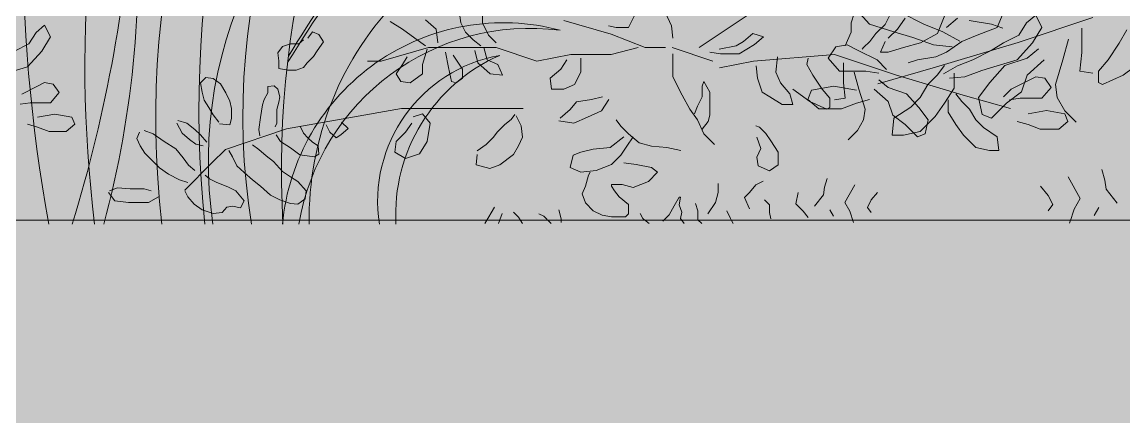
# Model space of a CAD drawing. Header units: centimetres. Extents: x -4381 to 5639, y -3920 to 4826.
# Drawn here: x 124.025 to 125.039, y 10.437 to 10.8 of the extents above; entities that cross this region are included whole.
import ezdxf
from ezdxf.xclip import XClip

# ---------------------------------------------------------------- set-up
doc = ezdxf.new("R2010")
doc.units = ezdxf.units.CM
doc.header["$MEASUREMENT"] = 0
doc.header["$XCLIPFRAME"] = 0
doc.set_wipeout_variables(frame=1)
doc.linetypes.add('Wipeout_Contour', pattern=[100, 0, -100])
for name, color, linetype, lineweight, true_color in [('03-Personnages.2D_Pen_No__58', 7, 'Continuous', 5, 0xdf0000), ('MURS CLOTURE_Pen_No__181', 7, 'Continuous', 5, 0xddeaa8), ('MURS CLOTURE_Pen_No__185', 7, 'Continuous', 5, 0xbce39b), ('Structural - Bearing_Pen_No__102', 7, 'Continuous', 5, 0xcccccc)]:
    doc.layers.add(name, color=color, linetype=linetype, lineweight=lineweight, true_color=true_color)
doc.layers.add('0_Pen_No__1', color=7, linetype='Continuous', lineweight=5)
doc.layers.add('Dalles_Pen_No__1', color=7, linetype='Continuous', lineweight=5)
for name, color, linetype in [('Dalles', 7, 'Continuous'), ('Drawing & Figure', 7, 'Continuous'), ('Structural - Bearing', 7, 'Continuous')]:
    doc.layers.add(name, color=color, linetype=linetype)

# ---------------------------------------------------------------- blocks, each defined once
blk = doc.blocks.new('Drawing_11_11', base_point=(474.0779, 10.6179))
at = {"color": 254, "linetype": 'Wipeout_Contour', "lineweight": 0, "ltscale": 493.826458}
blk.add_wipeout([(117.9905, 10.6179), (127.9905, 10.6179), (127.9905, 10.8179), (117.9905, 10.8179)], dxfattribs=at).dxf.layer = 'Structural - Bearing'
at = {"layer": '03-Personnages.2D_Pen_No__58', "linetype": 'Continuous', "lineweight": 0, "ltscale": 10, "true_color": 0x6f0000}
blk.add_hatch(color=16, dxfattribs=at).paths.add_polyline_path([(124.6504, 12.0128), (124.6238, 11.9759), (124.6004, 11.9358), (124.5921, 11.8996), (124.588, 11.8722), (124.5739, 11.8814), (124.5711, 11.8888), (124.5623, 11.8919), (124.5502, 11.8943), (124.5444, 11.8971), (124.54, 11.9086), (124.5359, 11.9131), (124.5005, 11.9437), (124.4994, 11.9422), (124.4738, 11.969), (124.4725, 11.9681), (124.4641, 11.9781), (124.459, 11.9896), (124.4531, 12.0115), (124.4497, 12.0328), (124.4472, 12.039), (124.4353, 12.0528, 0.101655), (124.4345, 12.0623, 0.153057), (124.43, 12.0689, 0.153057), (124.4226, 12.0718, 0.043046), (124.4185, 12.0718), (124.4144, 12.0723, 0.073978), (124.4176, 12.0829, 0.106894), (124.4169, 12.0929, 0.153057), (124.4125, 12.0996, 0.153057), (124.405, 12.1025, 0.064751), (124.3989, 12.1021), (124.3951, 12.1207), (124.3953, 12.1327), (124.3962, 12.1338), (124.4166, 12.1513, 0.256491), (124.4173, 12.1531), (124.417, 12.1555, 0.621783), (124.4135, 12.1566), (124.394, 12.1367), (124.3935, 12.1324), (124.3934, 12.1203), (124.3973, 12.1017, 0.024086), (124.3951, 12.101, 0.168122), (124.3775, 12.0865), (124.371, 12.1528), (124.3685, 12.1752), (124.3706, 12.1805), (124.3911, 12.198, 0.256491), (124.3918, 12.1998), (124.3914, 12.2022, 0.621783), (124.388, 12.2033), (124.3684, 12.1834), (124.3663, 12.1756), (124.3756, 12.0846, 0.137555), (124.3681, 12.0674, 0.106894), (124.3688, 12.0573, 0.153056), (124.3732, 12.0507, 0.153057), (124.3807, 12.0478, 0.096531), (124.3897, 12.0489), (124.3881, 12.0451), (124.3876, 12.0349), (124.3822, 12.0283), (124.3819, 12.0214), (124.3843, 12.0173), (124.3845, 12.0114), (124.3821, 12.0101), (124.3797, 12.0041), (124.3827, 11.9962), (124.3893, 11.9934), (124.3967, 11.9847), (124.4087, 11.9653), (124.4203, 11.9515), (124.4282, 11.9461), (124.4322, 11.9419), (124.4242, 11.9317), (124.452, 11.8958), (124.45, 11.8921), (124.4275, 11.848), (124.4613, 11.832), (124.5008, 11.8125), (124.5529, 11.7832), (124.5878, 11.764), (124.608, 11.7558), (124.6067, 11.7373), (124.6019, 11.7238), (124.5964, 11.69), (124.5959, 11.6619), (124.5717, 11.6605), (124.5571, 11.4044), (124.5982, 11.3994), (124.5899, 11.3592), (124.574, 11.2948), (124.5799, 11.2932), (124.5717, 11.2579), (124.567, 11.2154), (124.5586, 11.1651), (124.5574, 11.1559), (124.5614, 11.1461), (124.5677, 11.1334), (124.584, 11.1141), (124.5943, 11.1073), (124.6254, 11.0919), (124.6546, 11.0725), (124.6858, 11.0428), (124.7216, 11.0106), (124.7212, 10.9594), (124.7206, 10.9018), (124.7183, 10.8765), (124.7133, 10.8335), (124.7045, 10.8069), (124.6999, 10.7932), (124.6972, 10.7812), (124.6905, 10.7561), (124.68, 10.7353), (124.6626, 10.7078), (124.6558, 10.6972), (124.6466, 10.681), (124.6334, 10.6669), (124.617, 10.6575), (124.5963, 10.6514), (124.5711, 10.6449), (124.5595, 10.6387), (124.5567, 10.6339), (124.5563, 10.6296), (124.5583, 10.624), (124.5877, 10.6179), (124.6937, 10.6179), (124.7024, 10.6244), (124.7165, 10.6401), (124.7292, 10.6548), (124.7441, 10.6685), (124.762, 10.6805), (124.7679, 10.6832), (124.7692, 10.6748), (124.7694, 10.6577), (124.7682, 10.6431), (124.7651, 10.6179), (124.7877, 10.6179), (124.785, 10.6476), (124.7842, 10.6624), (124.7892, 10.6806), (124.7964, 10.696), (124.8002, 10.7119), (124.8001, 10.727), (124.7972, 10.7414), (124.7898, 10.7587), (124.7851, 10.7632), (124.7812, 10.7943), (124.783, 10.807), (124.7899, 10.8474), (124.7985, 10.8736), (124.8109, 10.9104), (124.8175, 10.9346), (124.8577, 10.8899), (124.8763, 10.8646), (124.8792, 10.8556), (124.8879, 10.8326), (124.8967, 10.8131), (124.9097, 10.786), (124.9104, 10.7793), (124.9024, 10.7585), (124.8961, 10.7467), (124.8885, 10.7325), (124.8818, 10.7218), (124.8779, 10.7097), (124.8742, 10.7005), (124.8773, 10.6961), (124.8825, 10.6918), (124.8897, 10.6888), (124.8977, 10.6948), (124.9282, 10.7185), (124.9585, 10.7457), (124.9664, 10.762), (124.9711, 10.7785), (124.9703, 10.7991), (124.9677, 10.8201), (124.9637, 10.8365), (124.9651, 10.8517), (124.9681, 10.8658), (124.9711, 10.872), (124.9742, 10.875), (124.9789, 10.8759), (124.9884, 10.8752), (125.0002, 10.8704), (125.0083, 10.8624), (125.0177, 10.8538), (125.0252, 10.845), (125.0355, 10.8613), (125.0262, 10.867), (125.0128, 10.8742), (125.0025, 10.888), (124.9927, 10.9031), (124.9825, 10.9179), (124.9689, 10.9304), (124.947, 10.937), (124.9329, 10.9378), (124.9224, 10.9362), (124.9062, 10.9432), (124.8897, 10.9554), (124.8659, 10.9785), (124.8452, 11.0061), (124.8347, 11.0214), (124.8333, 11.0453), (124.8254, 11.0912), (124.8174, 11.1382), (124.8153, 11.1651), (124.8169, 11.2117), (124.8226, 11.2488), (124.8279, 11.2831), (124.8659, 11.2865), (124.8614, 11.3758), (124.8958, 11.3687), (124.9264, 11.618), (124.8721, 11.6309), (124.8701, 11.6374), (124.8624, 11.6636), (124.8584, 11.6734), (124.86, 11.7144), (124.8593, 11.7382), (124.859, 11.7478), (124.8567, 11.7549), (124.8602, 11.787), (124.8736, 11.8633), (124.883, 11.9255), (124.8768, 12.0146), (124.8617, 12.0555), (124.8561, 12.0682), (124.8702, 12.0758), (124.8735, 12.075), (124.8778, 12.0773), (124.8741, 12.0871), (124.8798, 12.0863), (124.8981, 12.0872), (124.9062, 12.0972), (124.9078, 12.1186), (124.8941, 12.1506), (124.8741, 12.1938), (124.8653, 12.2211), (124.8685, 12.2215), (124.8667, 12.238), (124.8685, 12.2459), (124.8559, 12.2544), (124.8389, 12.2796), (124.8133, 12.3333), (124.7901, 12.3621), (124.7378, 12.3848), (124.6987, 12.3915), (124.6817, 12.382), (124.6637, 12.3575), (124.6484, 12.3297), (124.645, 12.3135), (124.6396, 12.3099), (124.6356, 12.2905), (124.6358, 12.2456), (124.6291, 12.2046), (124.6167, 12.1844), (124.5989, 12.162), (124.5879, 12.1396), (124.5889, 12.1166), (124.6062, 12.1013), (124.624, 12.0941), (124.6226, 12.0984), (124.615, 12.1123), (124.6184, 12.1371), (124.6261, 12.152), (124.6304, 12.1353), (124.6284, 12.1106), (124.6319, 12.082), (124.641, 12.0755), (124.668, 12.0755), (124.6833, 12.082), (124.6782, 12.0633), (124.6694, 12.0433)])
at = {"layer": 'Dalles', "linetype": 'Continuous', "lineweight": 0, "ltscale": 10, "true_color": 0x000000}
blk.add_hatch(color=18, dxfattribs=at).paths.add_polyline_path([(128.2905, 10.6179), (117.6905, 10.6179), (117.6905, 10.3179), (128.2905, 10.3179)])
at = {"layer": 'MURS CLOTURE_Pen_No__181', "linetype": 'Continuous', "lineweight": 0, "ltscale": 10, "true_color": 0xdfe9b8}
h = blk.add_hatch(color=254, dxfattribs=at)
h.paths.add_polyline_path([(125.8201, 10.6363), (125.8159, 10.6542), (125.8032, 10.683), (125.7791, 10.733), (125.7464, 10.7657), (125.6517, 10.8096), (125.5901, 10.827), (125.5817, 10.8168), (125.5389, 10.8077), (125.4665, 10.8116), (125.5057, 10.8347), (125.5174, 10.8521), (125.4888, 10.8653), (125.418, 10.8653), (125.3307, 10.8173), (125.3539, 10.8474), (125.409, 10.8784), (125.4888, 10.9068), (125.5932, 10.9206), (125.6428, 10.9502), (125.6715, 11.0032), (125.6715, 11.0626), (125.6373, 11.0968), (125.608, 11.0675), (125.5433, 11.0419), (125.4954, 11.0158), (125.4219, 10.986), (125.4142, 10.9963), (125.4474, 11.0294), (125.4365, 11.0514), (125.4422, 11.0858), (125.4422, 11.1283), (125.43, 11.1334), (125.3703, 11.116), (125.3482, 11.0752), (125.3196, 11.0467), (125.3031, 10.9752), (125.2685, 10.9705), (125.2685, 11.0071), (125.2808, 11.0299), (125.2758, 11.0504), (125.262, 11.0426), (125.2128, 11.0316), (125.2128, 11.0505), (125.2549, 11.0695), (125.2816, 11.0962), (125.2799, 11.121), (125.2928, 11.1642), (125.2592, 11.1848), (125.2541, 11.2089), (125.2506, 11.2321), (125.2395, 11.2511), (125.216, 11.2143), (125.193, 11.2027), (125.1775, 11.2278), (125.134, 11.2504), (125.0759, 11.2674), (125.034, 11.2568), (125.0105, 11.1951), (125.0105, 11.1528), (125.0513, 11.1222), (125.0854, 11.1048), (125.1678, 11.096), (125.1362, 11.0772), (125.1003, 11.0709), (125.0952, 11.0571), (125.1264, 11.0429), (125.165, 11.0289), (125.1861, 11.0092), (125.1758, 10.9705), (125.1336, 10.9705), (125.1418, 10.9468), (125.1672, 10.9214), (125.1556, 10.8826), (125.149, 10.8441), (125.1, 10.893), (125.0819, 10.9167), (125.0682, 10.9361), (125.0622, 10.9602), (125.0606, 10.9759), (125.0568, 11.0017), (125.0389, 11.023), (124.9924, 11.0351), (124.9583, 11.0286), (124.9673, 11.065), (124.9438, 11.1), (124.9038, 11.1401), (124.841, 11.159), (124.8048, 11.175), (124.7196, 11.2193), (124.6946, 11.175), (124.6859, 11.1279), (124.7489, 11.1108), (124.7265, 11.0724), (124.7342, 11.0247), (124.7879, 10.9507), (124.819, 10.9448), (124.8869, 10.9615), (124.9162, 10.9675), (124.9035, 10.9258), (124.8978, 10.9143), (124.9342, 10.9143), (124.9549, 10.9125), (124.9712, 10.8918), (124.9816, 10.878), (124.9682, 10.8793), (124.9821, 10.8724), (124.9468, 10.8724), (124.8625, 10.8724), (124.7738, 10.8466), (124.7592, 10.7872), (124.7489, 10.7209), (124.7953, 10.701), (124.8362, 10.696), (124.8644, 10.696), (124.9063, 10.7083), (125.0423, 10.6957), (125.0109, 10.6734), (124.9513, 10.6527), (124.9513, 10.6134), (125.1139, 10.6134), (125.1275, 10.6041), (125.1897, 10.6015), (125.3076, 10.6134), (125.3702, 10.6134), (125.3815, 10.6134), (125.4193, 10.6541), (125.4183, 10.6578), (125.4478, 10.6932), (125.4824, 10.6702), (125.5356, 10.7084), (125.5796, 10.6863), (125.6035, 10.6302), (125.6923, 10.6203), (125.7714, 10.6261)])
h.paths.add_polyline_path([(125.4023, 10.6647), (125.3923, 10.6325), (125.3556, 10.6446), (125.3284, 10.6719), (125.3284, 10.7214), (125.3413, 10.7307), (125.3485, 10.725), (125.3635, 10.6905)], flags=0)
h.paths.add_polyline_path([(125.1395, 10.7888), (125.1155, 10.7478), (125.0989, 10.7239), (125.0652, 10.7239), (125.0742, 10.7526), (125.0917, 10.7616)], flags=0)
at = {"layer": 'MURS CLOTURE_Pen_No__185', "linetype": 'Continuous', "lineweight": 0, "ltscale": 10, "true_color": 0xc4e69e}
h = blk.add_hatch(color=71, dxfattribs=at)
h.paths.add_polyline_path([(124.1099, 10.6329), (124.1498, 10.6246), (124.2145, 10.6198), (124.2872, 10.6279), (124.3067, 10.6739), (124.3428, 10.6919), (124.3863, 10.6606), (124.4146, 10.6795), (124.4388, 10.6506), (124.438, 10.6475), (124.469, 10.6142), (124.4782, 10.6142), (124.5295, 10.6142), (124.626, 10.6044), (124.6769, 10.6065), (124.6881, 10.6142), (124.8212, 10.6142), (124.8212, 10.6463), (124.7724, 10.6633), (124.7466, 10.6816), (124.858, 10.6919), (124.8923, 10.6818), (124.9154, 10.6818), (124.9489, 10.6859), (124.9869, 10.7022), (124.9784, 10.7565), (124.9665, 10.8051), (124.8939, 10.8262), (124.8248, 10.8262), (124.7959, 10.8262), (124.8074, 10.8319), (124.7964, 10.8308), (124.8048, 10.8421), (124.8182, 10.859), (124.8351, 10.8605), (124.865, 10.8605), (124.8603, 10.8699), (124.8499, 10.9041), (124.8739, 10.8992), (124.9295, 10.8855), (124.955, 10.8904), (124.9989, 10.9509), (125.0052, 10.99), (124.9869, 11.0214), (125.0384, 11.0354), (125.0313, 11.074), (125.0109, 11.1103), (124.9411, 11.074), (124.9115, 11.0609), (124.8601, 11.0454), (124.8273, 11.0126), (124.8081, 10.9839), (124.8154, 10.9542), (124.7875, 10.9594), (124.7494, 10.9495), (124.7348, 10.9321), (124.7317, 10.911), (124.7304, 10.8981), (124.7255, 10.8784), (124.7142, 10.8625), (124.6994, 10.8431), (124.6593, 10.803), (124.6539, 10.8346), (124.6444, 10.8664), (124.6652, 10.8872), (124.6719, 10.9066), (124.6374, 10.9066), (124.6289, 10.9383), (124.6462, 10.9543), (124.6778, 10.9659), (124.7034, 10.9774), (124.6991, 10.9888), (124.6698, 10.9939), (124.6439, 11.0093), (124.7114, 11.0165), (124.7393, 11.0307), (124.7727, 11.0558), (124.7727, 11.0905), (124.7534, 11.141), (124.7191, 11.1497), (124.6716, 11.1357), (124.636, 11.1173), (124.6233, 11.0967), (124.6044, 11.1062), (124.5852, 11.1363), (124.5761, 11.1208), (124.5733, 11.1017), (124.569, 11.082), (124.5416, 11.0651), (124.5521, 11.0298), (124.5507, 11.0094), (124.5726, 10.9876), (124.6071, 10.9721), (124.6071, 10.9566), (124.5668, 10.9656), (124.5555, 10.972), (124.5514, 10.9552), (124.5615, 10.9365), (124.5615, 10.9066), (124.5332, 10.9104), (124.5196, 10.969), (124.4962, 10.9923), (124.4781, 11.0256), (124.4292, 11.04), (124.4192, 11.0358), (124.4192, 11.001), (124.4239, 10.9728), (124.415, 10.9548), (124.4421, 10.9276), (124.4359, 10.9192), (124.3757, 10.9437), (124.3365, 10.965), (124.2835, 10.9859), (124.2595, 11.0099), (124.2315, 10.982), (124.2315, 10.9333), (124.255, 10.8899), (124.2956, 10.8657), (124.3811, 10.8544), (124.4464, 10.8312), (124.4915, 10.8058), (124.5105, 10.7811), (124.439, 10.8204), (124.3811, 10.8204), (124.3576, 10.8096), (124.3672, 10.7953), (124.3993, 10.7765), (124.34, 10.7732), (124.305, 10.7807), (124.2985, 10.7885), (124.2477, 10.7748), (124.1702, 10.7388), (124.1434, 10.7121), (124.1237, 10.6712), (124.1133, 10.6476)])
h.paths.add_polyline_path([(124.4519, 10.6562), (124.4836, 10.6773), (124.496, 10.7055), (124.5019, 10.7102), (124.5124, 10.7026), (124.5124, 10.6621), (124.4901, 10.6397), (124.4601, 10.6298)], flags=0)
h.paths.add_polyline_path([(124.667, 10.7578), (124.7062, 10.7355), (124.7206, 10.7281), (124.7279, 10.7046), (124.7003, 10.7046), (124.6868, 10.7242)], flags=0)
at = {"layer": 'MURS CLOTURE_Pen_No__185', "linetype": 'Continuous', "lineweight": 0, "ltscale": 10, "true_color": 0xc7e4ae}
h = blk.add_hatch(color=9, dxfattribs=at)
h.paths.add_polyline_path([(123.2551, 10.6354), (123.2923, 10.6276), (123.3527, 10.6231), (123.4205, 10.6307), (123.4388, 10.6736), (123.4724, 10.6904), (123.513, 10.6612), (123.5394, 10.6788), (123.562, 10.6518), (123.5612, 10.6489), (123.5901, 10.6179), (123.5987, 10.6179), (123.6466, 10.6179), (123.7366, 10.6088), (123.7841, 10.6108), (123.7945, 10.6179), (123.9187, 10.6179), (123.9187, 10.6479), (123.8732, 10.6637), (123.8492, 10.6808), (123.9531, 10.6904), (123.9851, 10.6809), (124.0067, 10.6809), (124.0378, 10.6848), (124.0733, 10.7), (124.0654, 10.7506), (124.0543, 10.796), (123.9865, 10.8157), (123.9221, 10.8157), (123.8952, 10.8157), (123.9058, 10.821), (123.8956, 10.82), (123.9035, 10.8305), (123.916, 10.8463), (123.9317, 10.8477), (123.9596, 10.8477), (123.9552, 10.8565), (123.9455, 10.8884), (123.9679, 10.8838), (124.0198, 10.871), (124.0436, 10.8755), (124.0845, 10.9321), (124.0904, 10.9685), (124.0733, 10.9978), (124.1214, 11.0109), (124.1147, 11.0469), (124.0957, 11.0807), (124.0306, 11.0469), (124.003, 11.0346), (123.955, 11.0202), (123.9244, 10.9896), (123.9065, 10.9629), (123.9133, 10.9351), (123.8873, 10.94), (123.8518, 10.9308), (123.8381, 10.9145), (123.8352, 10.8948), (123.834, 10.8828), (123.8294, 10.8644), (123.8189, 10.8496), (123.8051, 10.8315), (123.7677, 10.7941), (123.7627, 10.8235), (123.7538, 10.8532), (123.7732, 10.8726), (123.7795, 10.8906), (123.7472, 10.8906), (123.7394, 10.9202), (123.7554, 10.9352), (123.7849, 10.946), (123.8088, 10.9568), (123.8049, 10.9673), (123.7775, 10.9722), (123.7533, 10.9865), (123.8163, 10.9932), (123.8423, 11.0065), (123.8735, 11.0299), (123.8735, 11.0622), (123.8555, 11.1094), (123.8235, 11.1175), (123.7791, 11.1045), (123.7459, 11.0872), (123.7341, 11.068), (123.7165, 11.0769), (123.6986, 11.105), (123.69, 11.0905), (123.6874, 11.0728), (123.6835, 11.0544), (123.6578, 11.0386), (123.6677, 11.0056), (123.6664, 10.9866), (123.6868, 10.9663), (123.719, 10.9518), (123.719, 10.9373), (123.6814, 10.9457), (123.6708, 10.9517), (123.667, 10.936), (123.6764, 10.9186), (123.6764, 10.8906), (123.65, 10.8942), (123.6374, 10.9489), (123.6156, 10.9707), (123.5987, 11.0018), (123.553, 11.0151), (123.5437, 11.0112), (123.5437, 10.9787), (123.548, 10.9524), (123.5397, 10.9357), (123.5651, 10.9103), (123.5592, 10.9025), (123.5031, 10.9253), (123.4665, 10.9452), (123.4171, 10.9647), (123.3947, 10.9871), (123.3686, 10.961), (123.3686, 10.9156), (123.3905, 10.8751), (123.4284, 10.8525), (123.5081, 10.842), (123.5691, 10.8203), (123.6112, 10.7966), (123.6289, 10.7736), (123.5622, 10.8103), (123.5081, 10.8103), (123.4862, 10.8002), (123.4952, 10.7869), (123.5251, 10.7693), (123.4698, 10.7663), (123.4372, 10.7733), (123.4311, 10.7805), (123.3837, 10.7677), (123.3114, 10.7342), (123.2864, 10.7092), (123.268, 10.6711), (123.2582, 10.649)])
h.paths.add_polyline_path([(123.5742, 10.6571), (123.6038, 10.6768), (123.6153, 10.7031), (123.6208, 10.7075), (123.6307, 10.7003), (123.6307, 10.6625), (123.6098, 10.6417), (123.5818, 10.6325)], flags=0)
h.paths.add_polyline_path([(123.7749, 10.7519), (123.8115, 10.7311), (123.8248, 10.7242), (123.8317, 10.7023), (123.8059, 10.7023), (123.7933, 10.7206)], flags=0)
at = {"layer": 'Structural - Bearing_Pen_No__102', "linetype": 'Continuous', "ltscale": 10}
blk.add_hatch(color=256, dxfattribs=at).paths.add_polyline_path([(117.9905, 10.6179), (127.9905, 10.6179), (127.9905, 10.8179), (117.9905, 10.8179)])
at = {"layer": '0_Pen_No__1', "linetype": 'Continuous', "ltscale": 10}
for p, q in [((124.7878, 10.8169), (124.8051, 10.7979)), ((124.4291, 10.7992), (124.4277, 10.8077)), ((124.4489, 10.8133), (124.4489, 10.7992)), ((124.5903, 10.8091), (124.5832, 10.795)), ((124.6228, 10.7964), (124.6171, 10.8091)), ((124.6484, 10.7765), (124.7044, 10.8139)), ((124.7882, 10.7992), (124.791, 10.8077)), ((124.8264, 10.8119), (124.8193, 10.7978)), ((124.8551, 10.7979), (124.8344, 10.8083)), ((124.8744, 10.8063), (124.8674, 10.7893)), ((124.9296, 10.8119), (124.9225, 10.795)), ((124.9494, 10.7992), (124.9579, 10.8063)), ((124.9579, 10.8063), (124.9635, 10.795)), ((124.0383, 10.7905), (124.0462, 10.7971)), ((124.0462, 10.7971), (124.0515, 10.7865)), ((124.3754, 10.7935), (124.3641, 10.8006)), ((124.3966, 10.802), (124.4065, 10.7935)), ((124.4334, 10.7907), (124.4291, 10.7992)), ((124.4489, 10.7992), (124.4546, 10.7879)), ((124.5238, 10.8014), (124.5674, 10.7889)), ((124.5719, 10.795), (124.5648, 10.7964)), ((124.6242, 10.7851), (124.6228, 10.7964)), ((124.7882, 10.7907), (124.7882, 10.7992)), ((124.8051, 10.7979), (124.8275, 10.791)), ((124.8193, 10.7978), (124.8108, 10.7893)), ((124.8306, 10.7935), (124.8377, 10.8034)), ((124.8724, 10.791), (124.8551, 10.7979)), ((124.8759, 10.795), (124.8858, 10.8034)), ((124.8966, 10.8014), (124.9173, 10.7979)), ((124.9173, 10.7979), (124.9277, 10.7945)), ((125.0103, 10.804), (124.9418, 10.7812)), ((124.9423, 10.7879), (124.9494, 10.7992)), ((124.0317, 10.7799), (124.0383, 10.7905)), ((124.0515, 10.7865), (124.0436, 10.7733)), ((124.2926, 10.791), (124.2884, 10.7851)), ((124.2985, 10.7885), (124.2926, 10.791)), ((124.3027, 10.7818), (124.2985, 10.7885)), ((124.3867, 10.7851), (124.3754, 10.7935)), ((124.4065, 10.7935), (124.4079, 10.7808)), ((124.4404, 10.7836), (124.4334, 10.7907)), ((124.4546, 10.7879), (124.4616, 10.7808)), ((124.5674, 10.7889), (124.5986, 10.7765)), ((124.5832, 10.795), (124.5719, 10.795)), ((124.6892, 10.7822), (124.6977, 10.7893)), ((124.6977, 10.7893), (124.7076, 10.7865)), ((124.7076, 10.7865), (124.6991, 10.7794)), ((124.7826, 10.778), (124.7882, 10.7907)), ((124.8108, 10.7893), (124.8052, 10.7822)), ((124.8221, 10.7851), (124.8306, 10.7935)), ((124.8275, 10.791), (124.8448, 10.7858)), ((124.8448, 10.7858), (124.8638, 10.7789)), ((124.8674, 10.7893), (124.8518, 10.7808)), ((124.888, 10.7824), (124.8724, 10.791)), ((124.9041, 10.7879), (124.89, 10.7822)), ((124.9225, 10.795), (124.9041, 10.7879)), ((124.9282, 10.7808), (124.9423, 10.7879)), ((124.9635, 10.795), (124.955, 10.7808)), ((125.0002, 10.7841), (125.0002, 10.7945)), ((125.0347, 10.7806), (125.0416, 10.7927)), ((124.0185, 10.7733), (124.0317, 10.7799)), ((124.265, 10.7776), (124.2608, 10.7717)), ((124.2725, 10.7801), (124.265, 10.7776)), ((124.2801, 10.7801), (124.2725, 10.7801)), ((124.2842, 10.7835), (124.2801, 10.7801)), ((124.2968, 10.7734), (124.3027, 10.7818)), ((124.3557, 10.764), (124.3993, 10.7765)), ((124.3966, 10.778), (124.3867, 10.7851)), ((124.3993, 10.7765), (124.418, 10.7765)), ((124.418, 10.7765), (124.4553, 10.7765)), ((124.4475, 10.778), (124.4404, 10.7836)), ((124.4532, 10.7652), (124.4503, 10.7766)), ((124.4553, 10.7765), (124.4616, 10.7765)), ((124.4616, 10.7765), (124.4989, 10.764)), ((124.5674, 10.7702), (124.5923, 10.7765)), ((124.5986, 10.7765), (124.6172, 10.7765)), ((124.6235, 10.7765), (124.6608, 10.764)), ((124.6666, 10.7752), (124.6822, 10.778)), ((124.6822, 10.778), (124.6892, 10.7822)), ((124.6991, 10.7794), (124.685, 10.7709)), ((124.774, 10.7772), (124.7671, 10.7668)), ((124.7844, 10.7789), (124.774, 10.7772)), ((124.7947, 10.7737), (124.7844, 10.7789)), ((124.7995, 10.7766), (124.7981, 10.7752)), ((124.8052, 10.7822), (124.7995, 10.7766)), ((124.8151, 10.7723), (124.8193, 10.7822)), ((124.8363, 10.7766), (124.8221, 10.7723)), ((124.8518, 10.7808), (124.8363, 10.7766)), ((124.8638, 10.7789), (124.881, 10.7772)), ((124.9418, 10.7812), (124.8658, 10.7584)), ((124.89, 10.7822), (124.8759, 10.7723)), ((124.9169, 10.7737), (124.9282, 10.7808)), ((124.955, 10.7808), (124.9409, 10.7652)), ((124.9501, 10.7668), (124.9605, 10.7755)), ((124.9881, 10.7841), (124.9829, 10.7651)), ((125.0002, 10.772), (125.0002, 10.7841)), ((125.0244, 10.7651), (125.0347, 10.7806)), ((124.0436, 10.7733), (124.0304, 10.7588)), ((124.2608, 10.7717), (124.2616, 10.7642)), ((124.2876, 10.7625), (124.2935, 10.7684)), ((124.2935, 10.7684), (124.2968, 10.7734)), ((124.3796, 10.7681), (124.3754, 10.761)), ((124.3938, 10.761), (124.398, 10.7752)), ((124.415, 10.7723), (124.4178, 10.7582)), ((124.4305, 10.7568), (124.4221, 10.7695)), ((124.4418, 10.7737), (124.4447, 10.7624)), ((124.4631, 10.761), (124.4532, 10.7652)), ((124.4989, 10.764), (124.5301, 10.7702)), ((124.5267, 10.7652), (124.521, 10.7568)), ((124.5301, 10.7702), (124.5674, 10.7702)), ((124.5394, 10.7539), (124.5394, 10.7667)), ((124.6242, 10.7709), (124.6242, 10.7497)), ((124.668, 10.7709), (124.6581, 10.7723)), ((124.685, 10.7709), (124.668, 10.7709)), ((124.6982, 10.764), (124.7729, 10.7702)), ((124.7189, 10.7539), (124.7204, 10.7681)), ((124.7472, 10.761), (124.7486, 10.7667)), ((124.7671, 10.7668), (124.7774, 10.7547)), ((124.7729, 10.7702), (124.8289, 10.7516)), ((124.812, 10.7651), (124.7947, 10.7737)), ((124.8221, 10.7723), (124.8151, 10.7723)), ((124.849, 10.7652), (124.8405, 10.7624)), ((124.866, 10.7681), (124.849, 10.7652)), ((124.8759, 10.7723), (124.866, 10.7681)), ((124.8858, 10.7596), (124.8999, 10.7652)), ((124.8999, 10.7652), (124.9169, 10.7737)), ((124.9409, 10.7652), (124.9225, 10.7596)), ((124.9294, 10.7599), (124.9501, 10.7668)), ((124.9985, 10.7547), (125.0002, 10.772)), ((124.0304, 10.7588), (124.0133, 10.7535)), ((124.2616, 10.7642), (124.2616, 10.7574)), ((124.2616, 10.7574), (124.27, 10.7558)), ((124.27, 10.7558), (124.2775, 10.7558)), ((124.2775, 10.7558), (124.2842, 10.7583)), ((124.2842, 10.7583), (124.2876, 10.7625)), ((124.3433, 10.764), (124.3557, 10.764)), ((124.3754, 10.761), (124.3697, 10.7525)), ((124.3938, 10.7525), (124.3938, 10.761)), ((124.4178, 10.7582), (124.4206, 10.7454)), ((124.4305, 10.7483), (124.4305, 10.7568)), ((124.4447, 10.7624), (124.456, 10.7525)), ((124.4673, 10.7511), (124.4631, 10.761)), ((124.521, 10.7568), (124.5111, 10.7483)), ((124.667, 10.7578), (124.6982, 10.764)), ((124.7006, 10.7596), (124.702, 10.7483)), ((124.7529, 10.7511), (124.7472, 10.761)), ((124.7811, 10.7539), (124.7811, 10.7624)), ((124.8206, 10.7564), (124.812, 10.7651)), ((124.8658, 10.7584), (124.8125, 10.7431)), ((124.8672, 10.7513), (124.8741, 10.7599)), ((124.873, 10.7525), (124.8858, 10.7596)), ((124.9084, 10.7553), (124.8928, 10.7497)), ((124.9225, 10.7596), (124.9084, 10.7553)), ((124.9156, 10.7444), (124.9294, 10.7599)), ((124.9657, 10.7651), (124.9501, 10.7513)), ((124.9829, 10.7651), (124.976, 10.7426)), ((125.0157, 10.7547), (125.0244, 10.7651)), ((125.0572, 10.7651), (125.0382, 10.7513)), ((124.1895, 10.744), (124.1946, 10.7491)), ((124.1946, 10.7491), (124.2013, 10.7482)), ((124.2013, 10.7482), (124.208, 10.7432)), ((124.3697, 10.7525), (124.374, 10.7454)), ((124.374, 10.7454), (124.3825, 10.744)), ((124.3825, 10.744), (124.3938, 10.7525)), ((124.4206, 10.7454), (124.4249, 10.744)), ((124.4249, 10.744), (124.4305, 10.7483)), ((124.456, 10.7525), (124.4673, 10.7511)), ((124.5111, 10.7483), (124.5125, 10.7384)), ((124.5337, 10.7426), (124.5394, 10.7539)), ((124.6242, 10.7497), (124.6327, 10.7327)), ((124.6511, 10.7412), (124.6525, 10.7454)), ((124.6525, 10.7454), (124.6581, 10.7355)), ((124.702, 10.7483), (124.7062, 10.7355)), ((124.7232, 10.744), (124.7189, 10.7539)), ((124.7613, 10.7384), (124.7529, 10.7511)), ((124.7774, 10.7547), (124.8016, 10.7547)), ((124.7811, 10.744), (124.7811, 10.7539)), ((124.791, 10.7539), (124.7953, 10.7384)), ((124.8016, 10.7547), (124.8137, 10.753)), ((124.8221, 10.7398), (124.8137, 10.7469)), ((124.8289, 10.7516), (124.8912, 10.7329)), ((124.8586, 10.7426), (124.8672, 10.7513)), ((124.8928, 10.7497), (124.8787, 10.7483)), ((124.8828, 10.753), (124.8828, 10.7392)), ((124.9352, 10.7384), (124.9494, 10.7454)), ((124.9501, 10.7513), (124.9449, 10.7357)), ((124.9494, 10.7454), (124.9579, 10.7497)), ((124.9579, 10.7497), (124.9663, 10.7483)), ((124.9663, 10.7483), (124.972, 10.7398)), ((125.0105, 10.753), (124.9985, 10.7547)), ((125.0157, 10.7444), (125.0157, 10.7547)), ((125.0382, 10.7513), (125.0192, 10.7426)), ((124.0251, 10.7337), (124.0383, 10.7403)), ((124.0383, 10.7403), (124.0462, 10.7443)), ((124.0462, 10.7443), (124.0541, 10.743)), ((124.0594, 10.7351), (124.0515, 10.7258)), ((124.0541, 10.743), (124.0594, 10.7351)), ((124.1912, 10.7356), (124.1895, 10.744)), ((124.1929, 10.7281), (124.1912, 10.7356)), ((124.208, 10.7432), (124.213, 10.7348)), ((124.213, 10.7348), (124.2164, 10.7273)), ((124.2482, 10.7289), (124.2516, 10.7348)), ((124.2516, 10.7407), (124.2574, 10.7415)), ((124.2516, 10.7348), (124.2516, 10.7407)), ((124.2574, 10.7415), (124.2608, 10.7382)), ((124.2608, 10.7382), (124.2625, 10.7314)), ((124.5125, 10.7384), (124.5238, 10.7384)), ((124.5238, 10.7384), (124.5337, 10.7426)), ((124.6511, 10.737), (124.6511, 10.7412)), ((124.6511, 10.7313), (124.6511, 10.737)), ((124.6581, 10.7355), (124.6581, 10.7285)), ((124.7062, 10.7355), (124.7133, 10.7313)), ((124.7317, 10.7341), (124.7232, 10.744)), ((124.7345, 10.7384), (124.75, 10.7271)), ((124.7515, 10.7374), (124.7481, 10.7288)), ((124.7723, 10.7409), (124.7515, 10.7374)), ((124.7684, 10.7299), (124.7613, 10.7384)), ((124.793, 10.7374), (124.7723, 10.7409)), ((124.7826, 10.7299), (124.7811, 10.744)), ((124.7953, 10.7384), (124.8009, 10.72)), ((124.8094, 10.7384), (124.8221, 10.7271)), ((124.8391, 10.7341), (124.8221, 10.7398)), ((124.8517, 10.7305), (124.8586, 10.7426)), ((124.8828, 10.7392), (124.8741, 10.7253)), ((124.9052, 10.7305), (124.9156, 10.7444)), ((124.9282, 10.7313), (124.9352, 10.7384)), ((124.9449, 10.7357), (124.9311, 10.7253)), ((124.972, 10.7398), (124.9635, 10.7299)), ((124.976, 10.7426), (124.9777, 10.7305)), ((125.0192, 10.7426), (125.0157, 10.7444)), ((124.033, 10.7258), (124.0238, 10.7245)), ((124.0515, 10.7258), (124.033, 10.7258)), ((124.1971, 10.7214), (124.1929, 10.7281)), ((124.2164, 10.7273), (124.218, 10.7205)), ((124.2465, 10.7239), (124.2482, 10.7289)), ((124.2616, 10.7264), (124.2599, 10.7197)), ((124.2625, 10.7314), (124.2616, 10.7264)), ((124.5295, 10.7196), (124.5353, 10.7266)), ((124.5353, 10.7266), (124.5491, 10.7289)), ((124.5491, 10.7289), (124.5595, 10.7312)), ((124.5584, 10.7185), (124.5653, 10.7289)), ((124.6327, 10.7327), (124.6398, 10.72)), ((124.6468, 10.7228), (124.6511, 10.7313)), ((124.6581, 10.7285), (124.6581, 10.7143)), ((124.7133, 10.7313), (124.7246, 10.7242)), ((124.7345, 10.7242), (124.7317, 10.7341)), ((124.7481, 10.7288), (124.7584, 10.7202)), ((124.75, 10.7271), (124.7656, 10.72)), ((124.7684, 10.7214), (124.7684, 10.7299)), ((124.7727, 10.7285), (124.7826, 10.7299)), ((124.7792, 10.7202), (124.793, 10.7253)), ((124.793, 10.7253), (124.8051, 10.7288)), ((124.8221, 10.7271), (124.8264, 10.7143)), ((124.8504, 10.7214), (124.8391, 10.7341)), ((124.8431, 10.7219), (124.8517, 10.7305)), ((124.8741, 10.7253), (124.8655, 10.7133)), ((124.8773, 10.7285), (124.8773, 10.7172)), ((124.89, 10.7271), (124.8843, 10.7341)), ((124.8971, 10.72), (124.89, 10.7271)), ((124.8912, 10.7329), (124.9348, 10.7204)), ((124.9087, 10.715), (124.9052, 10.7305)), ((124.9311, 10.7253), (124.9173, 10.7115)), ((124.9437, 10.7299), (124.9338, 10.7285)), ((124.9635, 10.7299), (124.9437, 10.7299)), ((124.9777, 10.7305), (124.9846, 10.7184)), ((124.0396, 10.7126), (124.0555, 10.7153)), ((124.0555, 10.7153), (124.0713, 10.7126)), ((124.2013, 10.7147), (124.1971, 10.7214)), ((124.2063, 10.708), (124.2013, 10.7147)), ((124.218, 10.7205), (124.218, 10.7113)), ((124.2449, 10.7122), (124.2457, 10.718)), ((124.2457, 10.718), (124.2465, 10.7239)), ((124.2599, 10.7197), (124.2599, 10.713)), ((124.2686, 10.7017), (124.3744, 10.7204)), ((124.3744, 10.7204), (124.4429, 10.7204)), ((124.3938, 10.7157), (124.3853, 10.7129)), ((124.4008, 10.7072), (124.3938, 10.7157)), ((124.4429, 10.7204), (124.4865, 10.7204)), ((124.4753, 10.7104), (124.4788, 10.715)), ((124.5203, 10.7116), (124.5295, 10.7196)), ((124.5457, 10.7127), (124.5584, 10.7185)), ((124.6398, 10.72), (124.6468, 10.7101)), ((124.644, 10.7157), (124.6468, 10.7228)), ((124.7246, 10.7242), (124.7345, 10.7242)), ((124.7584, 10.7202), (124.7792, 10.7202)), ((124.7656, 10.72), (124.7684, 10.7214)), ((124.8009, 10.72), (124.7995, 10.7101)), ((124.8275, 10.7115), (124.8431, 10.7219)), ((124.8589, 10.7101), (124.8504, 10.7214)), ((124.8773, 10.7172), (124.8843, 10.7058)), ((124.9027, 10.7101), (124.8971, 10.72)), ((124.9173, 10.7115), (124.9087, 10.715)), ((124.9508, 10.7157), (124.9678, 10.7186)), ((124.9678, 10.7186), (124.9847, 10.7157)), ((124.9846, 10.7184), (124.995, 10.7081)), ((124.9847, 10.7157), (124.9875, 10.7087)), ((124.0396, 10.7034), (124.0304, 10.706)), ((124.0739, 10.706), (124.066, 10.6994)), ((124.0713, 10.7126), (124.0739, 10.706)), ((124.1677, 10.7071), (124.1728, 10.6979)), ((124.1686, 10.7096), (124.177, 10.7071)), ((124.177, 10.7071), (124.1845, 10.7012)), ((124.2164, 10.7054), (124.2071, 10.7063)), ((124.218, 10.7113), (124.2164, 10.7054)), ((124.2432, 10.7012), (124.2449, 10.7122)), ((124.2599, 10.7071), (124.2583, 10.7038)), ((124.2599, 10.713), (124.2599, 10.7071)), ((124.3052, 10.7054), (124.3085, 10.6987)), ((124.3253, 10.7021), (124.3194, 10.708)), ((124.3839, 10.7072), (124.3782, 10.6988)), ((124.398, 10.6903), (124.4008, 10.7072)), ((124.4626, 10.6989), (124.4695, 10.7058)), ((124.4695, 10.7058), (124.4753, 10.7104)), ((124.4834, 10.7069), (124.4799, 10.7139)), ((124.4845, 10.7046), (124.4834, 10.7069)), ((124.4857, 10.6942), (124.4845, 10.7046)), ((124.5191, 10.7092), (124.533, 10.7069)), ((124.533, 10.7069), (124.5457, 10.7127)), ((124.5719, 10.7101), (124.5762, 10.7044)), ((124.5762, 10.7044), (124.5832, 10.6973)), ((124.6468, 10.7101), (124.6525, 10.6973)), ((124.6567, 10.7087), (124.6511, 10.7016)), ((124.6581, 10.7143), (124.6567, 10.7087)), ((124.7037, 10.7035), (124.7003, 10.7046)), ((124.7995, 10.7101), (124.7939, 10.7002)), ((124.8258, 10.696), (124.8275, 10.7115)), ((124.8264, 10.7143), (124.8377, 10.7058)), ((124.8377, 10.7058), (124.849, 10.6945)), ((124.8655, 10.7133), (124.8517, 10.6994)), ((124.8561, 10.6973), (124.8589, 10.7101)), ((124.8843, 10.7058), (124.8914, 10.6959)), ((124.9098, 10.703), (124.9027, 10.7101)), ((124.9508, 10.7058), (124.9409, 10.7087)), ((124.9621, 10.7016), (124.9508, 10.7058)), ((124.9875, 10.7087), (124.9791, 10.7016)), ((124.0502, 10.6994), (124.0396, 10.7034)), ((124.066, 10.6994), (124.0502, 10.6994)), ((124.1334, 10.6987), (124.1309, 10.6929)), ((124.1376, 10.7004), (124.1459, 10.6971)), ((124.1459, 10.6971), (124.156, 10.6903)), ((124.1728, 10.6979), (124.1795, 10.692)), ((124.1845, 10.7012), (124.1895, 10.6962)), ((124.1895, 10.6962), (124.1954, 10.6895)), ((124.2125, 10.683), (124.2686, 10.7017)), ((124.244, 10.6954), (124.2432, 10.7012)), ((124.2591, 10.6962), (124.2633, 10.6903)), ((124.2842, 10.6979), (124.2817, 10.7038)), ((124.2884, 10.6937), (124.2842, 10.6979)), ((124.3085, 10.6987), (124.3144, 10.6937)), ((124.3144, 10.6937), (124.3186, 10.6962)), ((124.3186, 10.6962), (124.3253, 10.7021)), ((124.3782, 10.6988), (124.3697, 10.6903)), ((124.4522, 10.6873), (124.4591, 10.6942)), ((124.4591, 10.6942), (124.4626, 10.6989)), ((124.4822, 10.6862), (124.4857, 10.6942)), ((124.579, 10.6945), (124.5663, 10.6846)), ((124.5818, 10.686), (124.5875, 10.6945)), ((124.5832, 10.6973), (124.5931, 10.6889)), ((124.6525, 10.6973), (124.6624, 10.6874)), ((124.7014, 10.6942), (124.7049, 10.6838)), ((124.7095, 10.6977), (124.7037, 10.7035)), ((124.7141, 10.6908), (124.7095, 10.6977)), ((124.7939, 10.7002), (124.7854, 10.6917)), ((124.8362, 10.696), (124.8258, 10.696)), ((124.8517, 10.6994), (124.8362, 10.696)), ((124.849, 10.6945), (124.8561, 10.6973)), ((124.8914, 10.6959), (124.9027, 10.6846)), ((124.9225, 10.6945), (124.9098, 10.703)), ((124.9239, 10.6818), (124.9225, 10.6945)), ((124.9791, 10.7016), (124.9621, 10.7016)), ((124.1309, 10.6929), (124.1342, 10.6862)), ((124.1342, 10.6862), (124.1384, 10.6794)), ((124.156, 10.6903), (124.1669, 10.6836)), ((124.1795, 10.692), (124.1853, 10.6878)), ((124.1853, 10.6878), (124.192, 10.6862)), ((124.2432, 10.6828), (124.2373, 10.687)), ((124.2633, 10.6903), (124.2725, 10.6845)), ((124.2725, 10.6845), (124.2809, 10.6778)), ((124.2926, 10.6895), (124.2884, 10.6937)), ((124.2977, 10.6862), (124.2926, 10.6895)), ((124.2985, 10.6786), (124.2977, 10.6862)), ((124.3697, 10.6903), (124.3683, 10.6804)), ((124.391, 10.679), (124.398, 10.6903)), ((124.4441, 10.6815), (124.4522, 10.6873)), ((124.4776, 10.6781), (124.4822, 10.6862)), ((124.5663, 10.6846), (124.5507, 10.6832)), ((124.5762, 10.6775), (124.5818, 10.686)), ((124.5931, 10.6889), (124.6044, 10.686)), ((124.6044, 10.686), (124.6186, 10.6846)), ((124.6186, 10.6846), (124.6313, 10.6818)), ((124.7211, 10.6804), (124.7141, 10.6908)), ((124.9027, 10.6846), (124.9154, 10.6818)), ((124.1384, 10.6794), (124.1451, 10.6727)), ((124.1669, 10.6836), (124.1736, 10.6752)), ((124.1736, 10.6752), (124.1786, 10.6685)), ((124.2001, 10.6706), (124.2125, 10.683)), ((124.2155, 10.682), (124.2189, 10.6761)), ((124.2189, 10.6761), (124.2231, 10.6677)), ((124.2499, 10.6769), (124.2432, 10.6828)), ((124.2566, 10.6719), (124.2499, 10.6769)), ((124.2809, 10.6778), (124.2943, 10.6761)), ((124.2943, 10.6761), (124.2985, 10.6786)), ((124.3683, 10.6804), (124.3782, 10.6747)), ((124.3782, 10.6747), (124.391, 10.679)), ((124.4441, 10.6781), (124.443, 10.6688)), ((124.4649, 10.6688), (124.4776, 10.6781)), ((124.5323, 10.6775), (124.5295, 10.6662)), ((124.5394, 10.6804), (124.5323, 10.6775)), ((124.5507, 10.6832), (124.5394, 10.6804)), ((124.5677, 10.6691), (124.5762, 10.6775)), ((124.7049, 10.6838), (124.7014, 10.6758)), ((124.7014, 10.6758), (124.7026, 10.6677)), ((124.7211, 10.6688), (124.7211, 10.6804)), ((124.9154, 10.6818), (124.9239, 10.6818)), ((124.1451, 10.6727), (124.1518, 10.666)), ((124.1518, 10.666), (124.1602, 10.6601)), ((124.1752, 10.6456), (124.2001, 10.6706)), ((124.1786, 10.6685), (124.1845, 10.6635)), ((124.2231, 10.6677), (124.2298, 10.6618)), ((124.265, 10.6627), (124.2566, 10.6719)), ((124.443, 10.6688), (124.4557, 10.6654)), ((124.4557, 10.6654), (124.4649, 10.6688)), ((124.5295, 10.6662), (124.5394, 10.662)), ((124.5535, 10.6634), (124.5677, 10.6691)), ((124.579, 10.6705), (124.5903, 10.6691)), ((124.5903, 10.6691), (124.6044, 10.6662)), ((124.6044, 10.6662), (124.6101, 10.662)), ((124.7026, 10.6677), (124.713, 10.6631)), ((124.713, 10.6631), (124.7211, 10.6688)), ((125.0214, 10.6548), (125.0186, 10.6646)), ((124.1602, 10.6601), (124.1703, 10.6551)), ((124.1703, 10.6551), (124.1778, 10.6526)), ((124.1979, 10.656), (124.1937, 10.6593)), ((124.2046, 10.6526), (124.1979, 10.656)), ((124.2298, 10.6618), (124.2373, 10.6551)), ((124.2373, 10.6551), (124.2449, 10.6492)), ((124.2725, 10.6576), (124.265, 10.6627)), ((124.2792, 10.6534), (124.2725, 10.6576)), ((124.5394, 10.662), (124.5535, 10.6634)), ((124.5436, 10.6492), (124.5465, 10.6592)), ((124.5465, 10.6592), (124.5479, 10.662)), ((124.6101, 10.662), (124.6016, 10.6535)), ((124.7003, 10.6504), (124.7072, 10.6538)), ((124.7637, 10.6481), (124.7661, 10.6561)), ((124.9989, 10.6379), (124.9876, 10.6576)), ((125.0228, 10.6463), (125.0214, 10.6548)), ((124.1057, 10.645), (124.1133, 10.6476)), ((124.1133, 10.6476), (124.125, 10.6467)), ((124.125, 10.6467), (124.1376, 10.6467)), ((124.1376, 10.6467), (124.1443, 10.645)), ((124.1753, 10.645), (124.1778, 10.6392)), ((124.2147, 10.6484), (124.2046, 10.6526)), ((124.2222, 10.645), (124.2147, 10.6484)), ((124.2298, 10.6358), (124.2222, 10.645)), ((124.2449, 10.6492), (124.2541, 10.6409)), ((124.2868, 10.645), (124.2792, 10.6534)), ((124.2859, 10.6375), (124.2868, 10.645)), ((124.5408, 10.6422), (124.5436, 10.6492)), ((124.5776, 10.6507), (124.5677, 10.6507)), ((124.5677, 10.6507), (124.5677, 10.6492)), ((124.5677, 10.6492), (124.5705, 10.645)), ((124.5705, 10.645), (124.5747, 10.6393)), ((124.5875, 10.6478), (124.5776, 10.6507)), ((124.6016, 10.6535), (124.5875, 10.6478)), ((124.6657, 10.6434), (124.6657, 10.6515)), ((124.6945, 10.6434), (124.7003, 10.6504)), ((124.7626, 10.6411), (124.7637, 10.6481)), ((124.7822, 10.6342), (124.7914, 10.6504)), ((124.9622, 10.6491), (124.9693, 10.6407)), ((125.0327, 10.6336), (125.0228, 10.6463)), ((124.1049, 10.6434), (124.1107, 10.6358)), ((124.1107, 10.6358), (124.1233, 10.6341)), ((124.1233, 10.6341), (124.1418, 10.6341)), ((124.1418, 10.6341), (124.151, 10.6392)), ((124.1778, 10.6392), (124.1837, 10.6325)), ((124.2264, 10.6291), (124.2298, 10.6358)), ((124.2541, 10.6409), (124.2625, 10.6367)), ((124.2625, 10.6367), (124.2725, 10.6333)), ((124.2792, 10.6325), (124.2859, 10.6375)), ((124.5436, 10.6337), (124.5408, 10.6422)), ((124.5507, 10.6266), (124.5436, 10.6337)), ((124.5747, 10.6393), (124.5832, 10.6323)), ((124.6253, 10.631), (124.6299, 10.6391)), ((124.6299, 10.6391), (124.6311, 10.6391)), ((124.6311, 10.6391), (124.6299, 10.6321)), ((124.6564, 10.6238), (124.6634, 10.6342)), ((124.6634, 10.6342), (124.6657, 10.6434)), ((124.6899, 10.6388), (124.6945, 10.6434)), ((124.6945, 10.6284), (124.6899, 10.6388)), ((124.7084, 10.6365), (124.713, 10.6319)), ((124.7395, 10.6434), (124.7372, 10.633)), ((124.7545, 10.6307), (124.7626, 10.6411)), ((124.7868, 10.6261), (124.7822, 10.6342)), ((124.8064, 10.6365), (124.803, 10.6296)), ((124.8122, 10.6434), (124.8064, 10.6365)), ((124.9693, 10.6407), (124.9735, 10.6322)), ((124.9932, 10.628), (124.9989, 10.6379)), ((124.1837, 10.6325), (124.1912, 10.6274)), ((124.1912, 10.6274), (124.2013, 10.6241)), ((124.2013, 10.6241), (124.2096, 10.6249)), ((124.2096, 10.6249), (124.2138, 10.63)), ((124.2138, 10.63), (124.2189, 10.6308)), ((124.2189, 10.6308), (124.2264, 10.6291)), ((124.2725, 10.6333), (124.2792, 10.6325)), ((124.4511, 10.6148), (124.4601, 10.6298)), ((124.467, 10.6241), (124.4636, 10.6148)), ((124.4776, 10.6252), (124.4822, 10.6206)), ((124.5007, 10.6238), (124.5053, 10.6215)), ((124.5191, 10.6273), (124.5214, 10.6192)), ((124.5592, 10.6224), (124.5507, 10.6266)), ((124.5832, 10.6238), (124.5804, 10.621)), ((124.5832, 10.6323), (124.5832, 10.6238)), ((124.5941, 10.6241), (124.5964, 10.6194)), ((124.6207, 10.6229), (124.6253, 10.631)), ((124.6299, 10.6321), (124.6322, 10.6252)), ((124.6322, 10.6252), (124.6311, 10.6194)), ((124.6449, 10.6333), (124.6472, 10.6264)), ((124.6472, 10.6264), (124.6472, 10.6183)), ((124.6737, 10.6264), (124.6772, 10.6194)), ((124.713, 10.6319), (124.713, 10.625)), ((124.713, 10.625), (124.7141, 10.6192)), ((124.7372, 10.633), (124.7441, 10.6261)), ((124.7441, 10.6261), (124.7487, 10.6203)), ((124.7684, 10.6273), (124.7718, 10.6215)), ((124.7903, 10.6157), (124.7868, 10.6261)), ((124.803, 10.6296), (124.8064, 10.625)), ((124.9735, 10.6322), (124.9693, 10.6266)), ((124.989, 10.6153), (124.9932, 10.628)), ((125.0158, 10.6294), (125.0116, 10.6223)), ((124.4822, 10.6206), (124.4857, 10.6148)), ((124.5053, 10.6215), (124.512, 10.6148)), ((124.5214, 10.6192), (124.5214, 10.6157)), ((124.5677, 10.621), (124.5592, 10.6224)), ((124.5804, 10.621), (124.5677, 10.621)), ((124.5964, 10.6194), (124.6022, 10.6148)), ((124.6149, 10.6171), (124.6207, 10.6229)), ((124.6311, 10.6194), (124.6345, 10.6148)), ((124.6472, 10.6183), (124.6507, 10.6148)), ((124.6772, 10.6194), (124.6795, 10.6148))]:
    blk.add_line(p, q, dxfattribs=at)
for centre, radius, start, end in [((125.0071, 10.7114), 0.8587, 141.9142, 186.5023), ((125.2112, 10.7192), 1.0231, 149.3255, 185.8883), ((124.8586, 10.7136), 0.6301, 133.3945, 189.0738), ((125.1264, 10.664), 0.8624, 143.5842, 183.3095), ((125.5483, 10.8851), 1.5226, 169.2468, 190.2491), ((125.3057, 10.7618), 1.2225, 162.09, 186.9328), ((124.5876, 10.6717), 0.3908, 115.9347, 188.4586), ((125.0726, 10.2817), 0.9359, 132.3081, 149.0767), ((125.104, 10.2657), 0.9735, 134.3291, 148.8999), ((122.7721, 11.0128), 1.3593, 342.9492, 356.5512), ((123.2134, 10.853), 0.9188, 344.9363, 4.8694), ((124.5792, 10.6189), 0.2897, 89.2291, 180.9292), ((124.4679, 10.5955), 0.2038, 75.0609, 174.7339), ((124.4927, 10.5787), 0.2155, 82.5943, 170.5167), ((124.4889, 10.6351), 0.1364, 100.1696, 188.833), ((124.529, 10.6229), 0.1599, 113.6494, 183.1056)]:
    blk.add_arc(centre, radius, start, end, dxfattribs=at)
at = {"layer": 'Dalles_Pen_No__1', "linetype": 'Continuous', "ltscale": 10}
blk.add_line((127.9905, 10.6179), (117.9905, 10.6179), dxfattribs=at)

msp = doc.modelspace()

# ---------------------------------------------------------------- block references
at = {"layer": 'Drawing & Figure', "color": 151, "linetype": 'Continuous', "lineweight": 5, "ltscale": 10, "true_color": 0x80c2ff}
ref = msp.add_blockref('Drawing_11_11', (474.07794, 10.61787), dxfattribs=at)
XClip(ref).set_block_clipping_path([(101.4426918859, 0.9963282177), (149.8554874385, 21.3288080632)])

doc.saveas('drawing.dxf')
